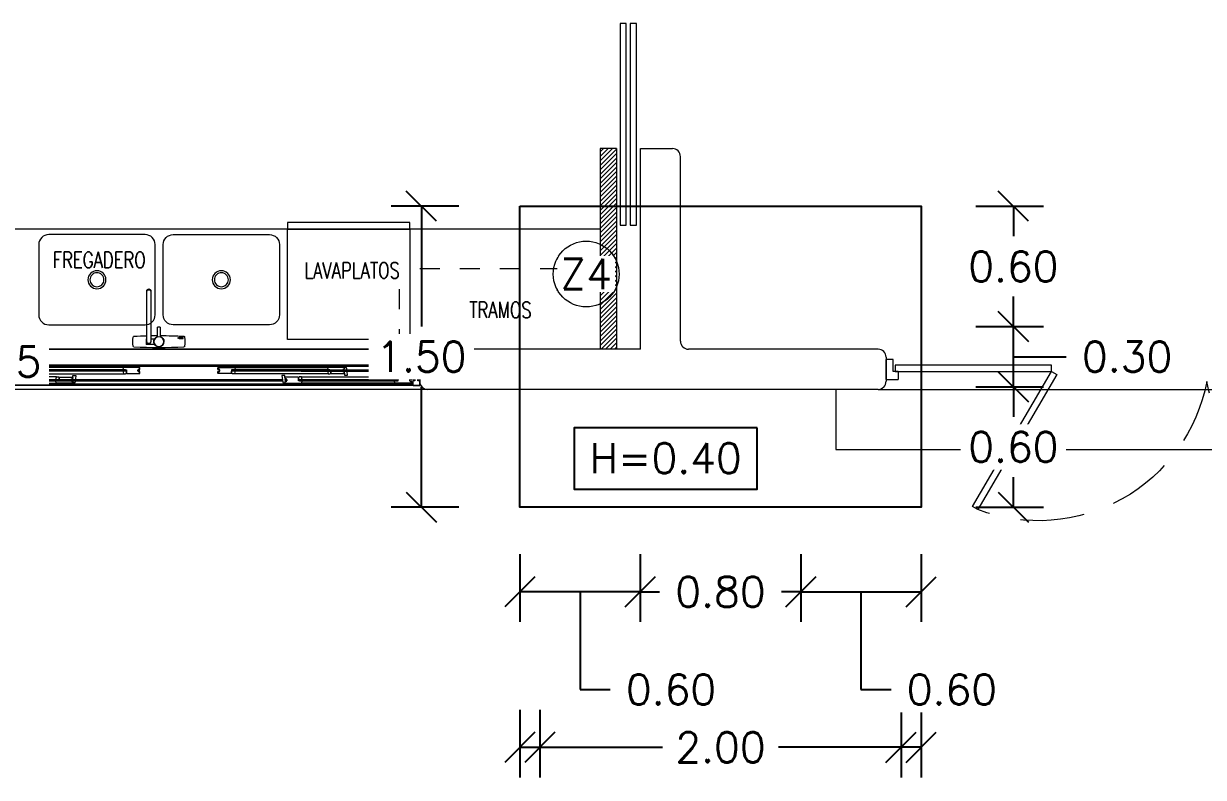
# Model space of a CAD drawing. Header units: metres. Extents: x -25 to 234, y -27 to 52.
# Drawn here: x 108.29 to 114.17, y 27.1 to 30.86 of the extents above; entities that cross this region are included whole.
import ezdxf

# ---------------------------------------------------------------- set-up
doc = ezdxf.new("R2010")
doc.units = ezdxf.units.M
doc.header["$LTSCALE"] = 0.1
doc.header["$MEASUREMENT"] = 0
doc.header["$PDMODE"] = 66
for name, pattern in [('CONTINUA', [0]), ('DASHED', [0.75, 0.5, -0.25]), ('HIDDEN2', [4.7625, 3.175, -1.5875])]:
    doc.linetypes.add(name, pattern=pattern)
for name, color, linetype, lineweight in [('0-S-GRID-IDEN', 1, 'Continuous', 9), ('01_Mobiliario', 19, 'Continuous', 0), ('A-DOOR', 251, 'Continuous', 5), ('A-WALL', 7, 'Continuous', 5), ('baños', 251, 'Continuous', 0), ('cristales', 131, 'Continuous', 0), ('MOB FIJOS', 251, 'Continuous', 0), ('MOBILIARIOS', 252, 'Continuous', 0), ('piso', 253, 'Continuous', 0), ('PLF 01', 252, 'Continuous', 9), ('PROYECCION', 9, 'DASHED', 0)]:
    doc.layers.add(name, color=color, linetype=linetype, lineweight=lineweight)
for name, color, linetype in [('001-DIMTEXTO', 4, 'Continuous'), ('DIMENSIONES', 7, 'Continuous'), ('DIMTEXTO', 4, 'Continuous'), ('TEXTOS', 4, 'Continuous'), ('ZAPATAS', 6, 'Continuous')]:
    doc.layers.add(name, color=color, linetype=linetype)
doc.styles.add('Arch-Dim', font='romans.shx', dxfattribs={"width": 0.75})
doc.styles.add('SMPLEX', font='simplex.shx')
doc.dimstyles.new('DIM-75', dxfattribs={"dimscale": 0.75, "dimtxt": 0.2, "dimasz": 0.2, "dimexe": 0.2, "dimexo": 0.2, "dimgap": 0.1, "dimtad": 0, "dimtih": 1, "dimtoh": 1, "dimzin": 0, "dimdsep": 46, "dimtxsty": 'SMPLEX', "dimblk1": 'OBLIQUE', "dimblk2": 'OBLIQUE', "dimsah": 1, "dimcen": 0.2, "dimclrd": 4, "dimclre": 4, "dimclrt": 4, "dimadec": 0, "dimazin": 0, "dimtfac": 1, "dimtmove": 1, "dimatfit": 3, "dimldrblk": 'OPEN30', "dimfxl": 0.25, "dimfxlon": 1, "dimtfill": 1, "dimtolj": 1, "dimtzin": 0, "dimarcsym": 0})

# ---------------------------------------------------------------- blocks, each defined once
blk = doc.blocks.new('_Oblique')
at = {"color": 0, "linetype": 'ByBlock', "lineweight": -2}
blk.add_line((-0.5, -0.5), (0.5, 0.5), dxfattribs=at)
blk = doc.blocks.new('*D889')
at = {"layer": 'Defpoints', "color": 0, "linetype": 'CONTINUA', "transparency": 16777216}
for p in [(110.8674, 28.1894), (112.6674, 28.1894), (112.6674, 27.2477)]:
    blk.add_point(p, dxfattribs=at)
at = {"layer": 'DIMENSIONES', "color": 4, "linetype": 'CONTINUA', "lineweight": -2, "transparency": 16777216}
for p, q in [((110.8674, 27.4352), (110.8674, 27.0977)), ((112.6674, 27.4352), (112.6674, 27.0977)), ((110.8674, 27.2477), (111.4781, 27.2477)), ((112.6674, 27.2477), (112.0567, 27.2477))]:
    blk.add_line(p, q, dxfattribs=at)
at = {"layer": 'DIMENSIONES', "color": 4, "linetype": 'CONTINUA', "lineweight": -2, "transparency": 16777216, "xscale": 0.15, "yscale": 0.15, "zscale": 0.15, "rotation": 180}
blk.add_blockref('_Oblique', (110.8674, 27.2477), dxfattribs=at)
at = {"layer": 'DIMENSIONES', "color": 4, "linetype": 'CONTINUA', "lineweight": -2, "transparency": 16777216, "xscale": 0.15, "yscale": 0.15, "zscale": 0.15}
blk.add_blockref('_Oblique', (112.6674, 27.2477), dxfattribs=at)
at = {"layer": 'DIMENSIONES', "color": 4, "linetype": 'CONTINUA', "transparency": 16777216, "insert": (111.7674, 27.2477), "char_height": 0.15, "attachment_point": 5, "style": 'SMPLEX', "bg_fill": 3, "box_fill_scale": 1.25, "bg_fill_color": 256, "bg_fill_true_color": 13158600, "bg_fill_transparency": 0}
blk.add_mtext('\\A1;1.80', dxfattribs=at)
blk = doc.blocks.new('_Open30')
at = {"layer": 'DIMTEXTO', "color": 0, "lineweight": -2}
for p, q in [((-1, 0.268), (0, 0)), ((0, 0), (-1, -0.268)), ((0, 0), (-1, 0))]:
    blk.add_line(p, q, dxfattribs=at)
blk = doc.blocks.new('Fenton Bead')
at = {"color": 7}
blk.add_lwpolyline([(2.1, 12.5, -0.341999), (0.2, 11), (0, 10.7), (0, 1), (1, 0), (18, 0), (18, 0.5), (14.7, 12.9, 0.339454), (13.2, 14), (4.1, 14, 0.341999)], format="xyb", close=True, dxfattribs=at)
blk = doc.blocks.new('A$Cd5cd191f')
at = {"layer": 'A-DOOR', "color": 7}
for p, q in [((-0.05, 0.2), (2.35, 0.2)), ((-0.05, 0.1185), (-0.0485, 0.12)), ((-0.05, 0.1145), (-0.05, 0.1185)), ((-0.0485, 0.12), (-0.0175, 0.12)), ((-0.0175, 0.12), (-0.016, 0.1185)), ((2.3175, 0.12), (-0.0175, 0.12)), ((-0.016, 0.1185), (-0.016, 0.1035)), ((2.3175, 0.12), (2.316, 0.1185)), ((2.316, 0.1185), (2.316, 0.1035)), ((2.3485, 0.12), (2.3175, 0.12)), ((2.35, 0.1185), (2.3485, 0.12)), ((2.35, 0.1085), (2.35, 0.1185)), ((-0.046, 0.1145), (-0.05, 0.1145)), ((-0.05, 0.049), (-0.05, 0.0955)), ((-0.05, 0.0955), (-0.046, 0.0955)), ((-0.046, 0.0955), (-0.046, 0.1145)), ((-0.016, 0.1035), (-0.02, 0.1035)), ((-0.02, 0.1035), (-0.02, 0.0845)), ((-0.02, 0.0845), (-0.016, 0.0845)), ((-0.016, 0.0845), (-0.016, 0.049)), ((-0.016, 0.049), (-0.016, 0.0685)), ((-0.016, 0.0685), (-0.001, 0.0685)), ((-0.0085, 0.061), (-0.01, 0.0595)), ((-0.01, 0.0595), (-0.01, 0.0537)), ((0.0565, 0.061), (-0.0085, 0.061)), ((-0.001, 0.0685), (-0.0053, 0.0353)), ((0.058, 0.0595), (0.0565, 0.061)), ((0.058, 0.042), (0.058, 0.0595)), ((0.5403, 0.062), (0.0712, 0.062)), ((0.3093, 0.0715), (0.3136, 0.1047)), ((0.3243, 0.0715), (0.3093, 0.0715)), ((0.3166, 0.1075), (0.3243, 0.1075)), ((0.3243, 0.1075), (0.3258, 0.109)), ((0.3243, 0.102), (0.3243, 0.1075)), ((0.3303, 0.102), (0.3243, 0.102)), ((0.3243, 0.097), (0.3243, 0.0993)), ((0.3243, 0.0993), (0.3303, 0.0993)), ((0.3343, 0.097), (0.3243, 0.097)), ((0.3243, 0.089), (0.3243, 0.091)), ((0.3243, 0.091), (0.3343, 0.091)), ((0.3303, 0.089), (0.3243, 0.089)), ((0.3243, 0.0805), (0.3243, 0.0863)), ((0.3243, 0.0863), (0.3303, 0.0863)), ((0.3258, 0.079), (0.3243, 0.0805)), ((0.3243, 0.0805), (0.3243, 0.0715)), ((0.3258, 0.109), (0.4065, 0.109)), ((0.3908, 0.079), (0.3258, 0.079)), ((0.3303, 0.0993), (0.3303, 0.102)), ((0.3303, 0.0863), (0.3303, 0.089)), ((0.3343, 0.091), (0.3343, 0.097)), ((0.3923, 0.0805), (0.3908, 0.079)), ((0.4098, 0.098), (0.3923, 0.098)), ((0.3923, 0.098), (0.3923, 0.0805)), ((0.3923, 0.095), (0.3973, 0.095)), ((0.3923, 0.095), (0.3973, 0.095)), ((0.3973, 0.097), (0.4033, 0.093)), ((0.3973, 0.093), (0.4033, 0.097)), ((0.4056, 0.078), (0.8746, 0.078)), ((0.4065, 0.109), (0.4083, 0.1075)), ((0.8737, 0.109), (0.4065, 0.109)), ((0.4083, 0.1075), (0.4103, 0.0995)), ((0.4103, 0.0985), (0.4098, 0.098)), ((0.4103, 0.0995), (0.4103, 0.0985)), ((0.5535, 0.0595), (0.555, 0.061)), ((0.5535, 0.042), (0.5535, 0.0595)), ((0.555, 0.061), (0.62, 0.061)), ((0.62, 0.061), (0.6215, 0.0595)), ((0.6215, 0.0595), (0.6215, 0.0685)), ((0.6215, 0.0685), (0.6365, 0.0685)), ((0.6215, 0.0595), (0.6215, 0.0537)), ((0.6365, 0.0685), (0.6322, 0.0353)), ((0.8718, 0.1075), (0.8698, 0.0995)), ((0.8698, 0.0995), (0.8698, 0.0985)), ((0.8698, 0.0985), (0.8703, 0.098)), ((0.8703, 0.098), (0.8878, 0.098)), ((0.8737, 0.109), (0.8718, 0.1075)), ((0.9543, 0.109), (0.8737, 0.109)), ((0.8828, 0.097), (0.8768, 0.093)), ((0.8828, 0.093), (0.8768, 0.097)), ((0.8878, 0.095), (0.8828, 0.095)), ((0.8878, 0.095), (0.8828, 0.095)), ((0.8878, 0.098), (0.8878, 0.0805)), ((0.8878, 0.0805), (0.8893, 0.079)), ((0.8893, 0.079), (0.9543, 0.079)), ((0.9458, 0.091), (0.9458, 0.097)), ((0.9458, 0.097), (0.9558, 0.097)), ((0.9558, 0.091), (0.9458, 0.091)), ((0.9498, 0.0993), (0.9498, 0.102)), ((0.9498, 0.102), (0.9558, 0.102)), ((0.9558, 0.0993), (0.9498, 0.0993)), ((0.9498, 0.0863), (0.9498, 0.089)), ((0.9498, 0.089), (0.9558, 0.089)), ((0.9558, 0.0863), (0.9498, 0.0863)), ((0.9558, 0.1075), (0.9543, 0.109)), ((0.9543, 0.079), (0.9558, 0.0805)), ((0.9558, 0.102), (0.9558, 0.1075)), ((0.9558, 0.097), (0.9558, 0.0993)), ((0.9558, 0.089), (0.9558, 0.091)), ((0.9558, 0.0805), (0.9558, 0.0863)), ((1.3442, 0.1075), (1.3457, 0.109)), ((1.3442, 0.102), (1.3442, 0.1075)), ((1.3502, 0.102), (1.3442, 0.102)), ((1.3442, 0.097), (1.3442, 0.0993)), ((1.3442, 0.0993), (1.3502, 0.0993)), ((1.3542, 0.097), (1.3442, 0.097)), ((1.3442, 0.089), (1.3442, 0.091)), ((1.3442, 0.091), (1.3542, 0.091)), ((1.3502, 0.089), (1.3442, 0.089)), ((1.3442, 0.0805), (1.3442, 0.0863)), ((1.3442, 0.0863), (1.3502, 0.0863)), ((1.3457, 0.079), (1.3442, 0.0805)), ((1.3457, 0.109), (1.4263, 0.109)), ((1.4107, 0.079), (1.3457, 0.079)), ((1.3502, 0.0993), (1.3502, 0.102)), ((1.3502, 0.0863), (1.3502, 0.089)), ((1.3542, 0.091), (1.3542, 0.097)), ((1.4122, 0.0805), (1.4107, 0.079)), ((1.4297, 0.098), (1.4122, 0.098)), ((1.4122, 0.098), (1.4122, 0.0805)), ((1.4122, 0.095), (1.4172, 0.095)), ((1.4122, 0.095), (1.4172, 0.095)), ((1.4172, 0.097), (1.4232, 0.093)), ((1.4172, 0.093), (1.4232, 0.097)), ((1.8944, 0.078), (1.4254, 0.078)), ((1.4263, 0.109), (1.4282, 0.1075)), ((1.4263, 0.109), (1.8935, 0.109)), ((1.4282, 0.1075), (1.4302, 0.0995)), ((1.4302, 0.0985), (1.4297, 0.098)), ((1.4302, 0.0995), (1.4302, 0.0985)), ((1.6785, 0.0685), (1.6635, 0.0685)), ((1.6635, 0.0685), (1.6678, 0.0353)), ((1.6785, 0.0595), (1.6785, 0.0685)), ((1.68, 0.061), (1.6785, 0.0595)), ((1.6785, 0.0595), (1.6785, 0.0537)), ((1.745, 0.061), (1.68, 0.061)), ((1.7465, 0.0595), (1.745, 0.061)), ((1.7465, 0.042), (1.7465, 0.0595)), ((1.7597, 0.062), (2.2288, 0.062)), ((1.8917, 0.1075), (1.8897, 0.0995)), ((1.8897, 0.0995), (1.8897, 0.0985)), ((1.8897, 0.0985), (1.8902, 0.098)), ((1.8902, 0.098), (1.9077, 0.098)), ((1.8935, 0.109), (1.8917, 0.1075)), ((1.9742, 0.109), (1.8935, 0.109)), ((1.9027, 0.097), (1.8967, 0.093)), ((1.9027, 0.093), (1.8967, 0.097)), ((1.9077, 0.095), (1.9027, 0.095)), ((1.9077, 0.095), (1.9027, 0.095)), ((1.9077, 0.098), (1.9077, 0.0805)), ((1.9077, 0.0805), (1.9092, 0.079)), ((1.9092, 0.079), (1.9742, 0.079)), ((1.9657, 0.091), (1.9657, 0.097)), ((1.9657, 0.097), (1.9757, 0.097)), ((1.9757, 0.091), (1.9657, 0.091)), ((1.9697, 0.0993), (1.9697, 0.102)), ((1.9697, 0.102), (1.9757, 0.102)), ((1.9757, 0.0993), (1.9697, 0.0993)), ((1.9697, 0.0863), (1.9697, 0.089)), ((1.9697, 0.089), (1.9757, 0.089)), ((1.9757, 0.0863), (1.9697, 0.0863)), ((1.9757, 0.1075), (1.9742, 0.109)), ((1.9742, 0.079), (1.9757, 0.0805)), ((1.9757, 0.102), (1.9757, 0.1075)), ((1.9834, 0.1075), (1.9757, 0.1075)), ((1.9757, 0.097), (1.9757, 0.0993)), ((1.9757, 0.089), (1.9757, 0.091)), ((1.9757, 0.0805), (1.9757, 0.0863)), ((1.9757, 0.0805), (1.9757, 0.0715)), ((1.9757, 0.0715), (1.9907, 0.0715)), ((1.9907, 0.0715), (1.9864, 0.1047)), ((2.242, 0.0595), (2.2435, 0.061)), ((2.242, 0.042), (2.242, 0.0595)), ((2.2435, 0.061), (2.3085, 0.061)), ((2.3085, 0.061), (2.31, 0.0595)), ((2.31, 0.0595), (2.31, 0.0537)), ((2.316, 0.1035), (2.32, 0.1035)), ((2.32, 0.0845), (2.316, 0.0845)), ((2.316, 0.0845), (2.316, 0.049)), ((2.32, 0.1035), (2.32, 0.0845)), ((2.346, 0.0895), (2.346, 0.1085)), ((2.346, 0.1085), (2.35, 0.1085)), ((2.35, 0.0895), (2.346, 0.0895)), ((2.35, 0.049), (2.35, 0.0895)), ((-0.04, 0.049), (-0.05, 0.049)), ((-0.05, 0.02), (-0.05, 0.043)), ((-0.05, 0.043), (-0.04, 0.043)), ((-0.0175, 0.02), (-0.05, 0.02)), ((2.35, 0.02), (-0.05, 0.02)), ((2.35, 0), (-0.05, 0)), ((-0.04, 0.043), (-0.04, 0.049)), ((-0.016, 0.049), (-0.026, 0.049)), ((-0.026, 0.049), (-0.026, 0.043)), ((-0.026, 0.043), (-0.016, 0.043)), ((-0.0195, 0.043), (-0.0195, 0.049)), ((-0.0195, 0.049), (-0.016, 0.049)), ((-0.016, 0.043), (-0.0195, 0.043)), ((-0.016, 0.0215), (-0.0175, 0.02)), ((-0.016, 0.043), (-0.016, 0.0215)), ((-0.016, 0.0215), (-0.016, 0.043)), ((-0.0083, 0.0325), (-0.016, 0.0325)), ((-0.01, 0.0537), (-0.004, 0.0537)), ((-0.004, 0.051), (-0.01, 0.051)), ((-0.01, 0.051), (-0.01, 0.049)), ((-0.01, 0.049), (0, 0.049)), ((0, 0.043), (-0.01, 0.043)), ((-0.01, 0.043), (-0.01, 0.0407)), ((-0.01, 0.0407), (-0.004, 0.0407)), ((-0.004, 0.038), (-0.01, 0.038)), ((-0.01, 0.038), (-0.01, 0.0325)), ((-0.01, 0.0325), (-0.0085, 0.031)), ((-0.0085, 0.031), (0.0721, 0.031)), ((-0.004, 0.0537), (-0.004, 0.051)), ((-0.004, 0.0407), (-0.004, 0.038)), ((0, 0.049), (0, 0.043)), ((0.058, 0.045), (0.063, 0.045)), ((0.058, 0.045), (0.063, 0.045)), ((0.0755, 0.042), (0.058, 0.042)), ((0.063, 0.043), (0.069, 0.047)), ((0.063, 0.047), (0.069, 0.043)), ((0.0721, 0.031), (0.074, 0.0325)), ((0.0721, 0.031), (0.5394, 0.031)), ((0.074, 0.0325), (0.076, 0.0405)), ((0.076, 0.0415), (0.0755, 0.042)), ((0.076, 0.0405), (0.076, 0.0415)), ((0.5355, 0.0415), (0.536, 0.042)), ((0.5355, 0.0405), (0.5355, 0.0415)), ((0.5375, 0.0325), (0.5355, 0.0405)), ((0.536, 0.042), (0.5535, 0.042)), ((0.5394, 0.031), (0.5375, 0.0325)), ((0.62, 0.031), (0.5394, 0.031)), ((0.5485, 0.043), (0.5425, 0.047)), ((0.5485, 0.047), (0.5425, 0.043)), ((0.5535, 0.045), (0.5485, 0.045)), ((0.5535, 0.045), (0.5485, 0.045)), ((0.6215, 0.049), (0.6115, 0.049)), ((0.6115, 0.049), (0.6115, 0.043)), ((0.6115, 0.043), (0.6215, 0.043)), ((0.6215, 0.0537), (0.6155, 0.0537)), ((0.6155, 0.0537), (0.6155, 0.051)), ((0.6155, 0.051), (0.6215, 0.051)), ((0.6215, 0.0407), (0.6155, 0.0407)), ((0.6155, 0.0407), (0.6155, 0.038)), ((0.6155, 0.038), (0.6215, 0.038)), ((0.6215, 0.0325), (0.62, 0.031)), ((0.6215, 0.051), (0.6215, 0.049)), ((0.6215, 0.043), (0.6215, 0.0407)), ((0.6215, 0.038), (0.6215, 0.0325)), ((0.6292, 0.0325), (0.6215, 0.0325)), ((1.6708, 0.0325), (1.6785, 0.0325)), ((1.6785, 0.0537), (1.6845, 0.0537)), ((1.6845, 0.051), (1.6785, 0.051)), ((1.6785, 0.051), (1.6785, 0.049)), ((1.6785, 0.049), (1.6885, 0.049)), ((1.6885, 0.043), (1.6785, 0.043)), ((1.6785, 0.043), (1.6785, 0.0407)), ((1.6785, 0.0407), (1.6845, 0.0407)), ((1.6845, 0.038), (1.6785, 0.038)), ((1.6785, 0.038), (1.6785, 0.0325)), ((1.6785, 0.0325), (1.68, 0.031)), ((1.68, 0.031), (1.7606, 0.031)), ((1.6845, 0.0537), (1.6845, 0.051)), ((1.6845, 0.0407), (1.6845, 0.038)), ((1.6885, 0.049), (1.6885, 0.043)), ((1.7465, 0.045), (1.7515, 0.045)), ((1.7465, 0.045), (1.7515, 0.045)), ((1.764, 0.042), (1.7465, 0.042)), ((1.7515, 0.043), (1.7575, 0.047)), ((1.7515, 0.047), (1.7575, 0.043)), ((1.7606, 0.031), (1.7625, 0.0325)), ((2.2279, 0.031), (1.7606, 0.031)), ((1.7625, 0.0325), (1.7645, 0.0405)), ((1.7645, 0.0415), (1.764, 0.042)), ((1.7645, 0.0405), (1.7645, 0.0415)), ((2.224, 0.0415), (2.2245, 0.042)), ((2.224, 0.0405), (2.224, 0.0415)), ((2.226, 0.0325), (2.224, 0.0405)), ((2.2245, 0.042), (2.242, 0.042)), ((2.2279, 0.031), (2.226, 0.0325)), ((2.3085, 0.031), (2.2279, 0.031)), ((2.237, 0.043), (2.231, 0.047)), ((2.237, 0.047), (2.231, 0.043)), ((2.242, 0.045), (2.237, 0.045)), ((2.242, 0.045), (2.237, 0.045)), ((2.31, 0.049), (2.3, 0.049)), ((2.3, 0.049), (2.3, 0.043)), ((2.3, 0.043), (2.31, 0.043)), ((2.31, 0.0537), (2.304, 0.0537)), ((2.304, 0.0537), (2.304, 0.051)), ((2.304, 0.051), (2.31, 0.051)), ((2.31, 0.0407), (2.304, 0.0407)), ((2.304, 0.0407), (2.304, 0.038)), ((2.304, 0.038), (2.31, 0.038)), ((2.31, 0.0325), (2.3085, 0.031)), ((2.31, 0.051), (2.31, 0.049)), ((2.31, 0.043), (2.31, 0.0407)), ((2.31, 0.038), (2.31, 0.0325)), ((2.316, 0.049), (2.326, 0.049)), ((2.326, 0.043), (2.316, 0.043)), ((2.316, 0.043), (2.316, 0.0215)), ((2.316, 0.0215), (2.3175, 0.02)), ((2.3175, 0.02), (2.35, 0.02)), ((2.326, 0.049), (2.326, 0.043)), ((2.34, 0.043), (2.34, 0.049)), ((2.34, 0.049), (2.35, 0.049)), ((2.35, 0.043), (2.34, 0.043)), ((2.35, 0.02), (2.35, 0.043))]:
    blk.add_line(p, q, dxfattribs=at)
at = {"layer": 'A-DOOR', "color": 8}
for p, q in [((2.316, 0.114), (-0.016, 0.114)), ((1.7582, 0.097), (2.32, 0.097)), ((1.759, 0.091), (2.32, 0.091)), ((2.316, 0.026), (-0.016, 0.026)), ((-0.0043, 0.043), (1.6668, 0.043)), ((-0.0035, 0.049), (1.666, 0.049))]:
    blk.add_line(p, q, dxfattribs=at)
at = {"layer": 'A-DOOR', "color": 7}
for points in [[(0.3923, 0.095), (0.3973, 0.095), (0.3973, 0.095), (0.3923, 0.095)], [(0.8828, 0.093), (0.3973, 0.093), (0.3973, 0.097), (0.8828, 0.097)], [(0.8828, 0.097), (0.3973, 0.097), (0.3973, 0.093), (0.8828, 0.093)], [(0.3973, 0.097), (0.4033, 0.097), (0.4033, 0.093), (0.3973, 0.093)], [(0.4098, 0.098), (0.3978, 0.098), (0.3978, 0.097), (0.4098, 0.097)], [(0.4098, 0.093), (0.3978, 0.093), (0.3978, 0.092), (0.4098, 0.092)], [(0.4033, 0.097), (0.4083, 0.097), (0.4083, 0.093), (0.4033, 0.093)], [(0.8703, 0.098), (0.8823, 0.098), (0.8823, 0.097), (0.8703, 0.097)], [(0.8703, 0.093), (0.8823, 0.093), (0.8823, 0.092), (0.8703, 0.092)], [(0.8768, 0.097), (0.8718, 0.097), (0.8718, 0.093), (0.8768, 0.093)], [(0.8828, 0.097), (0.8768, 0.097), (0.8768, 0.093), (0.8828, 0.093)], [(0.8878, 0.095), (0.8828, 0.095), (0.8828, 0.095), (0.8878, 0.095)], [(1.4122, 0.095), (1.4172, 0.095), (1.4172, 0.095), (1.4122, 0.095)], [(1.4172, 0.097), (1.4232, 0.097), (1.4232, 0.093), (1.4172, 0.093)], [(1.4172, 0.093), (1.9027, 0.093), (1.9027, 0.097), (1.4172, 0.097)], [(1.4172, 0.097), (1.9027, 0.097), (1.9027, 0.093), (1.4172, 0.093)], [(1.4297, 0.098), (1.4177, 0.098), (1.4177, 0.097), (1.4297, 0.097)], [(1.4297, 0.093), (1.4177, 0.093), (1.4177, 0.092), (1.4297, 0.092)], [(1.4232, 0.097), (1.4282, 0.097), (1.4282, 0.093), (1.4232, 0.093)], [(1.8902, 0.098), (1.9022, 0.098), (1.9022, 0.097), (1.8902, 0.097)], [(1.8902, 0.093), (1.9022, 0.093), (1.9022, 0.092), (1.8902, 0.092)], [(1.8967, 0.097), (1.8917, 0.097), (1.8917, 0.093), (1.8967, 0.093)], [(1.9027, 0.097), (1.8967, 0.097), (1.8967, 0.093), (1.9027, 0.093)], [(1.9077, 0.095), (1.9027, 0.095), (1.9027, 0.095), (1.9077, 0.095)], [(0.058, 0.045), (0.063, 0.045), (0.063, 0.045), (0.058, 0.045)], [(0.063, 0.043), (0.069, 0.043), (0.069, 0.047), (0.063, 0.047)], [(0.063, 0.047), (0.5485, 0.047), (0.5485, 0.043), (0.063, 0.043)], [(0.063, 0.043), (0.5485, 0.043), (0.5485, 0.047), (0.063, 0.047)], [(0.0755, 0.047), (0.0635, 0.047), (0.0635, 0.048), (0.0755, 0.048)], [(0.0755, 0.042), (0.0635, 0.042), (0.0635, 0.043), (0.0755, 0.043)], [(0.069, 0.043), (0.074, 0.043), (0.074, 0.047), (0.069, 0.047)], [(0.536, 0.047), (0.548, 0.047), (0.548, 0.048), (0.536, 0.048)], [(0.536, 0.042), (0.548, 0.042), (0.548, 0.043), (0.536, 0.043)], [(0.5425, 0.043), (0.5375, 0.043), (0.5375, 0.047), (0.5425, 0.047)], [(0.5485, 0.043), (0.5425, 0.043), (0.5425, 0.047), (0.5485, 0.047)], [(0.5535, 0.045), (0.5485, 0.045), (0.5485, 0.045), (0.5535, 0.045)], [(1.7465, 0.045), (1.7515, 0.045), (1.7515, 0.045), (1.7465, 0.045)], [(2.237, 0.047), (1.7515, 0.047), (1.7515, 0.043), (2.237, 0.043)], [(2.237, 0.043), (1.7515, 0.043), (1.7515, 0.047), (2.237, 0.047)], [(1.7515, 0.043), (1.7575, 0.043), (1.7575, 0.047), (1.7515, 0.047)], [(1.764, 0.047), (1.752, 0.047), (1.752, 0.048), (1.764, 0.048)], [(1.764, 0.042), (1.752, 0.042), (1.752, 0.043), (1.764, 0.043)], [(1.7575, 0.043), (1.7625, 0.043), (1.7625, 0.047), (1.7575, 0.047)], [(2.2245, 0.047), (2.2365, 0.047), (2.2365, 0.048), (2.2245, 0.048)], [(2.2245, 0.042), (2.2365, 0.042), (2.2365, 0.043), (2.2245, 0.043)], [(2.231, 0.043), (2.226, 0.043), (2.226, 0.047), (2.231, 0.047)], [(2.237, 0.043), (2.231, 0.043), (2.231, 0.047), (2.237, 0.047)], [(2.242, 0.045), (2.237, 0.045), (2.237, 0.045), (2.242, 0.045)]]:
    blk.add_lwpolyline(points, close=True, dxfattribs=at)
for centre, start, end in [((0.3166, 0.1045), 89.99852, 175.71088), ((1.9834, 0.1045), 4.28912, 90.00148), ((-0.0083, 0.0355), 269.99852, 355.71088), ((0.6292, 0.0355), 269.99852, 355.71088), ((1.6708, 0.0355), 184.28912, 270.00148)]:
    blk.add_arc(centre, 0.003, start, end, dxfattribs=at)
at = {"layer": 'cristales', "const_width": 0.004}
for points in [[(0.8718, 0.095), (0.4083, 0.095)], [(1.4282, 0.095), (1.8917, 0.095)], [(0.074, 0.045), (0.5375, 0.045)], [(2.226, 0.045), (1.7625, 0.045)]]:
    blk.add_lwpolyline(points, dxfattribs=at)
at = {"layer": 'A-DOOR', "color": 7, "yscale": 0.001000000023175567, "zscale": 0.001000000023175567}
for p, xscale in [((0.058, 0.048), 0.001000000023175567), ((0.5535, 0.048), -0.001000000023175567), ((1.7465, 0.048), 0.001000000023175567), ((2.242, 0.048), -0.001000000023175567)]:
    blk.add_blockref('Fenton Bead', p, dxfattribs=dict(at, xscale=xscale))
at = {"layer": 'A-DOOR', "color": 7, "yscale": 0.001000000023175567, "zscale": 0.001000000023175567, "rotation": 180}
for p, xscale in [((0.3923, 0.092), -0.001000000023175567), ((0.8878, 0.092), 0.001000000023175567), ((1.4122, 0.092), -0.001000000023175567), ((1.9077, 0.092), 0.001000000023175567)]:
    blk.add_blockref('Fenton Bead', p, dxfattribs=dict(at, xscale=xscale))
blk = doc.blocks.new('SE3')
at = {"layer": 'MOB FIJOS'}
for p, q in [((115.4, 359.7), (115.4, 371.2)), ((132.6, 371.2), (115.4, 371.2)), ((115.4, 359.7), (116.8, 359.7)), ((116.8, 365.4), (116.8, 264.8)), ((124.5, 264.8), (124.5, 365.4)), ((124.5, 359.7), (132.6, 359.7)), ((138.5, 355.7), (138.5, 336.6)), ((143.5, 336.6), (143.5, 355.7)), ((180, 358.9), (179.6, 358.9)), ((179.6, 358.9), (179.6, 357)), ((179.6, 357), (180, 357)), ((180, 358.1), (180, 358.9)), ((180.7, 358.1), (180, 358.1)), ((180, 357), (180, 357.8)), ((180, 357.8), (180.7, 357.8)), ((181.1, 358.9), (180.7, 358.9)), ((180.7, 358.9), (180.7, 358.1)), ((180.7, 357.8), (180.7, 357)), ((180.7, 357), (181.1, 357)), ((181.1, 357), (181.1, 358.9)), ((181.5, 358.9), (182.8, 358.9)), ((181.5, 357), (181.5, 358.9)), ((182.9, 357), (181.5, 357)), ((181.8, 358.6), (181.8, 358.2)), ((182.8, 358.6), (181.8, 358.6)), ((181.8, 358.2), (182.8, 358.2)), ((181.8, 357.8), (181.8, 357.3)), ((182.8, 357.8), (181.8, 357.8)), ((181.8, 357.3), (182.9, 357.3)), ((182.8, 358.9), (182.8, 358.6)), ((182.8, 358.2), (182.8, 357.8)), ((182.9, 357.3), (182.9, 357)), ((183.2, 358.9), (183.6, 358.9)), ((183.2, 357), (183.2, 358.9)), ((184.5, 357), (183.2, 357)), ((183.6, 358.9), (183.6, 357.3)), ((183.6, 357.3), (184.5, 357.3)), ((184.5, 357.3), (184.5, 357)), ((184.6, 358.9), (185, 358.9)), ((185.2, 357), (184.6, 358.9)), ((185, 358.9), (185.4, 357.5)), ((185.6, 357), (185.2, 357)), ((185.4, 357.5), (185.9, 358.9)), ((186.3, 358.9), (185.6, 357)), ((185.9, 358.9), (186.3, 358.9)), ((186.5, 358.9), (187.8, 358.9)), ((186.5, 357), (186.5, 358.9)), ((187.8, 357), (186.5, 357)), ((186.8, 358.6), (186.8, 358.2)), ((187.8, 358.6), (186.8, 358.6)), ((186.8, 358.2), (187.7, 358.2)), ((186.8, 357.8), (186.8, 357.3)), ((187.7, 357.8), (186.8, 357.8)), ((186.8, 357.3), (187.8, 357.3)), ((187.7, 358.2), (187.7, 357.8)), ((187.8, 358.9), (187.8, 358.6)), ((187.8, 357.3), (187.8, 357)), ((188, 358.9), (188.5, 358.9)), ((188.6, 358), (188, 358.9)), ((188, 357), (188.6, 358)), ((188.4, 357), (188, 357)), ((188.8, 357.7), (188.4, 357)), ((188.5, 358.9), (188.8, 358.3)), ((188.8, 358.3), (189.2, 358.9)), ((189.2, 357), (188.8, 357.7)), ((189.6, 358.9), (189, 358)), ((189, 358), (189.7, 357)), ((189.2, 358.9), (189.6, 358.9)), ((189.7, 357), (189.2, 357)), ((143.5, 336.6), (138.5, 336.6)), ((116.5, 264.1), (116.5, 263.5)), ((116.8, 264.8), (116.8, 264.1)), ((124.5, 264.1), (124.5, 264.8)), ((124.8, 263.5), (124.8, 264.1))]:
    blk.add_line(p, q, dxfattribs=at)
blk.add_circle((141, 365.4), 10, dxfattribs=at)
for centre, radius, start, end in [((200.7, 365.4), 111.9, 175.2133, 184.7867), ((90.8, 374.6), 1.52, 93.4481, 175.2133), ((90.8, 356.2), 1.52, 184.7867, 266.5519), ((141, -458.7), 836.4, 86.5519, 93.4481), ((120.7, 365.4), 3.91, 0, 192.0524), ((120.7, 365.4), 3.81, 0, 180), ((120.7, 365.4), 3.91, 347.9113, 0), ((141, 365.4), 10.2, 0, 255.8182), ((141, 365.4), 10.2, 284.1818, 0), ((191.2, 374.6), 1.52, 4.7867, 86.5519), ((191.2, 356.2), 1.52, 273.4481, 355.2133), ((81.2, 365.4), 111.9, 355.2133, 4.7867), ((141, 1189.5), 836.4, 266.5519, 268.3467), ((141, 1189.5), 836.4, 268.8689, 269.8295), ((141, 1189.5), 836.4, 270.1705, 273.4481)]:
    blk.add_arc(centre, radius, start, end, dxfattribs=at)
for centre, major_axis, start_param, end_param in [((120.7, 264.1), (4.12, 0), 2.748282, 6.283185), ((120.7, 263.5), (4.12, 0), 3.141593, 6.283185), ((120.7, 264.8), (-3.81, 0), 0, 3.141593), ((120.7, 264.1), (3.81, 0), 3.141593, 6.283185), ((120.7, 264.1), (4.12, 0), 0, 0.393311)]:
    blk.add_ellipse(centre, major_axis=major_axis, ratio=0.996195, start_param=start_param, end_param=end_param, dxfattribs=at)
blk = doc.blocks.new('A$C42cea3f9')
at = {"layer": 'MOB FIJOS'}
for points in [[(0.53, 0.5642), (0.05, 0.5642, 0.414214), (0, 0.5142), (0, 0.1642, 0.414214), (0.05, 0.1142), (0.53, 0.1142, 0.414214), (0.58, 0.1642), (0.58, 0.5142, 0.414214)], [(0.67, 0.5642), (1.15, 0.5642, -0.414214), (1.2, 0.5142), (1.2, 0.1642, -0.414214), (1.15, 0.1142), (0.67, 0.1142, -0.414214), (0.62, 0.1642), (0.62, 0.5142, -0.414214)]]:
    blk.add_lwpolyline(points, format="xyb", close=True, dxfattribs=at)
at = {"layer": 'MOB FIJOS', "ltscale": 0.01}
for centre, major_axis in [((0.29, 0.3392), (-0.0318, 0.0318)), ((0.29, 0.3392), (-0.0247, 0.0247)), ((0.91, 0.3392), (-0.0318, 0.0318)), ((0.91, 0.3392), (-0.0247, 0.0247))]:
    blk.add_ellipse(centre, major_axis=major_axis, ratio=1, start_param=2.356194489560823, end_param=8.639379796740409, dxfattribs=at)
at = {"layer": 'MOB FIJOS', "xscale": 0.002480511886764446, "yscale": 0.002480511886764446, "zscale": 0.002480511886764446, "rotation": 180}
blk.add_blockref('SE3', (0.951, 0.9368), dxfattribs=at)
blk = doc.blocks.new('A$C9daa110d')
at = {"layer": 'A-DOOR'}
for p, q in [((0, 0.1005), (0.06, 0.1005)), ((0, 0.1005), (0, 0.0005)), ((0.035, 0.0605), (0.035, 0.0005)), ((0.06, 0.0605), (0.035, 0.0605)), ((0.06, 0.0605), (0.06, 0.1005)), ((3.2, 0.1), (3.14, 0.1)), ((3.14, 0.06), (3.14, 0.1)), ((3.14, 0.06), (3.165, 0.06)), ((3.165, 0.06), (3.165, 0)), ((3.2, 0.1), (3.2, 0)), ((0.035, 0.0005), (0, 0.0005)), ((3.165, 0), (3.2, 0))]:
    blk.add_line(p, q, dxfattribs=at)
for points in [[(0.4314, 0.7341), (0.8247, 0.0604), (0.8509, 0.0757), (0.4576, 0.7494)], [(2.7658, 0.7337), (2.3723, 0.0601), (2.3462, 0.0754), (2.7397, 0.749)], [(0.0446, 0.0605), (0.8247, 0.0604), (0.8247, 0.0301), (0.0446, 0.0302)], [(3.1524, 0.06), (2.3723, 0.0601), (2.3723, 0.0298), (3.1524, 0.0297)]]:
    blk.add_lwpolyline(points, close=True, dxfattribs=at)
at = {"layer": 'A-DOOR', "linetype": 'HIDDEN2'}
for centre, start, end in [((0.76, -0.0488), 10.76134, 110.74881), ((2.437, -0.0491), 69.23247, 169.21994)]:
    blk.add_arc(centre, 0.8536, start, end, dxfattribs=at)
blk = doc.blocks.new('PL BASE 1N NASAS 09')
at = {"layer": 'PLF 01'}
h = blk.add_hatch(dxfattribs=at)
h.set_pattern_fill('LINE', color=256, scale=0.005, angle=45)
h.set_pattern_definition([(45, (-101.589091, -54.774719), (-0.01122532, 0.01122532), [])])
h.paths.add_polyline_path([(-99.1496, -54.0497), (-99.1496, -55.0497), (-99.231, -55.0497), (-99.231, -54.0497)])
at = {"layer": '01_Mobiliario', "ltscale": 0.005, "transparency": 33554684}
blk.add_line((-103.0311, -54.4497), (-99.231, -54.4497), dxfattribs=at)
at = {"layer": 'A-DOOR'}
for points in [[(-99.1019, -54.4319), (-99.1019, -53.4264), (-99.1321, -53.4264), (-99.1321, -54.4319)], [(-99.051, -54.4319), (-99.051, -53.4264), (-99.0813, -53.4264), (-99.0813, -54.4319)]]:
    blk.add_lwpolyline(points, close=True, dxfattribs=at)
at = {"layer": 'A-WALL'}
for p, q in [((-99.0311, -55.0497), (-99.0311, -54.0497)), ((-99.0311, -54.0497), (-98.8711, -54.0497)), ((-98.8311, -55.0097), (-98.8311, -54.0897)), ((-100.1311, -55.0497), (-102.5711, -55.0497)), ((-99.0311, -55.0497), (-100.1311, -55.0497)), ((-97.8461, -55.0497), (-98.7911, -55.0497)), ((-97.8061, -55.0897), (-97.8061, -55.2097)), ((-97.8461, -55.2497), (-102.5711, -55.2497))]:
    blk.add_line(p, q, dxfattribs=at)
at = {"layer": 'A-WALL', "transparency": 33554684}
blk.add_line((-100.1311, -55.0897), (-100.1311, -55.2097), dxfattribs=at)
at = {"layer": 'A-WALL'}
for centre, start, end in [((-98.8711, -54.0897), 0, 90), ((-98.7911, -55.0097), 180, 270), ((-100.0911, -55.0897), 90, 180), ((-97.8461, -55.0897), 360, 90), ((-97.8461, -55.2097), 270, 360)]:
    blk.add_arc(centre, 0.04, start, end, dxfattribs=at)
at = {"layer": 'A-WALL', "transparency": 33554684}
blk.add_arc((-100.0911, -55.2097), 0.04, 180, 270, dxfattribs=at)
at = {"layer": 'MOBILIARIOS', "linetype": 'Continuous'}
for points in [[(-100.1798, -54.4506), (-100.1798, -54.4186), (-100.7898, -54.4186), (-100.7898, -54.4506)], [(-100.1798, -54.4506), (-100.1798, -55.0006), (-100.7898, -55.0006), (-100.7898, -54.4506)]]:
    blk.add_lwpolyline(points, close=True, dxfattribs=at)
at = {"layer": 'piso'}
for p, q in [((-98.056, -55.2497), (-98.056, -55.5497)), ((-97.8461, -55.2497), (-94.5661, -55.2497)), ((-98.056, -55.5497), (-88.1811, -55.5497))]:
    blk.add_line(p, q, dxfattribs=at)
at = {"layer": 'PLF 01'}
for points in [[(-99.1496, -54.0497), (-99.231, -54.0497)], [(-99.231, -54.0497), (-99.231, -55.0497)], [(-99.1496, -54.0497), (-99.1496, -55.0497)]]:
    blk.add_lwpolyline(points, dxfattribs=at)
at = {"layer": 'PROYECCION', "color": 252, "linetype": 'DASHED', "ltscale": 0.1}
for p in [(-99.231, -54.6497), (-100.2311, -55.0497)]:
    blk.add_line(p, (-100.2311, -54.6497), dxfattribs=at)
blk.add_blockref('A$Cd5cd191f', (-102.4811, -55.2497))
at = {"color": 1, "xscale": -1, "rotation": 180}
blk.add_blockref('A$C9daa110d', (-97.8061, -55.0997), dxfattribs=at)
at = {"layer": 'MOB FIJOS', "xscale": -1}
blk.add_blockref('A$C42cea3f9', (-100.8298, -55.0424), dxfattribs=at)
at = {"layer": 'TEXTOS', "char_height": 0.08, "width": 26.65337, "style": 'Arch-Dim'}
for s, insert, attachment_point in [('\\pt0.47299,2.32;FREGADERO', (-101.9599, -54.6447), 7), ('\\pt0.47299,2.32;LAVAPLATOS', (-100.23, -54.6167), 3), ('\\pt0.47299,2.32;TRAMOS', (-99.884, -54.8938), 7)]:
    blk.add_mtext(s, dxfattribs=dict(at, insert=insert, attachment_point=attachment_point))
blk = doc.blocks.new('*D1009')
at = {"layer": 'Defpoints', "color": 0, "linetype": 'CONTINUA', "transparency": 16777216}
for p in [(116.3491, -21.995), (117.1491, -21.995), (117.1491, -23.0171)]:
    blk.add_point(p, dxfattribs=at)
at = {"layer": 'DIMENSIONES', "color": 4, "linetype": 'CONTINUA', "lineweight": -2, "transparency": 16777216}
for p, q in [((116.3491, -22.8296), (116.3491, -23.1671)), ((117.1491, -22.8296), (117.1491, -23.1671)), ((116.3491, -23.0171), (116.4455, -23.0171)), ((117.1491, -23.0171), (117.0527, -23.0171))]:
    blk.add_line(p, q, dxfattribs=at)
at = {"layer": 'DIMENSIONES', "color": 4, "linetype": 'CONTINUA', "lineweight": -2, "transparency": 16777216, "xscale": 0.15, "yscale": 0.15, "zscale": 0.15, "rotation": 180}
blk.add_blockref('_Oblique', (116.3491, -23.0171), dxfattribs=at)
at = {"layer": 'DIMENSIONES', "color": 4, "linetype": 'CONTINUA', "lineweight": -2, "transparency": 16777216, "xscale": 0.15, "yscale": 0.15, "zscale": 0.15}
blk.add_blockref('_Oblique', (117.1491, -23.0171), dxfattribs=at)
at = {"layer": 'DIMENSIONES', "color": 4, "linetype": 'CONTINUA', "transparency": 16777216, "insert": (116.7491, -23.0171), "char_height": 0.15, "attachment_point": 5, "style": 'SMPLEX', "bg_fill": 3, "box_fill_scale": 1.25, "bg_fill_color": 256, "bg_fill_true_color": 13158600, "bg_fill_transparency": 0}
blk.add_mtext('\\A1;0.80', dxfattribs=at)
blk = doc.blocks.new('*D1016')
at = {"layer": 'Defpoints', "color": 0, "linetype": 'CONTINUA', "transparency": 16777216}
for p in [(111.8468, -21.745), (112.1979, -21.745), (111.2468, -21.995)]:
    blk.add_point(p, dxfattribs=at)
at = {"layer": 'DIMENSIONES', "color": 4, "linetype": 'CONTINUA', "lineweight": -2, "transparency": 16777216}
for p, q in [((112.0104, -21.745), (112.3479, -21.745)), ((112.1979, -21.995), (112.1979, -21.745)), ((112.1979, -21.87), (112.6854, -21.87)), ((112.6854, -21.87), (112.8354, -21.87)), ((112.0104, -21.995), (112.3479, -21.995))]:
    blk.add_line(p, q, dxfattribs=at)
at = {"layer": 'DIMENSIONES', "color": 4, "linetype": 'CONTINUA', "lineweight": -2, "transparency": 16777216, "xscale": 0.15, "yscale": 0.15, "zscale": 0.15}
for p, rotation in [((112.1979, -21.745), 90), ((112.1979, -21.995), 270)]:
    blk.add_blockref('_Oblique', p, dxfattribs=dict(at, rotation=rotation))
at = {"layer": 'DIMENSIONES', "color": 4, "linetype": 'CONTINUA', "transparency": 16777216, "insert": (113.139, -21.87), "char_height": 0.15, "attachment_point": 5, "style": 'SMPLEX', "bg_fill": 3, "box_fill_scale": 1.25, "bg_fill_color": 256, "bg_fill_true_color": 13158600, "bg_fill_transparency": 0}
blk.add_mtext('\\A1;0.25', dxfattribs=at)
blk = doc.blocks.new('*D1017')
at = {"layer": 'Defpoints', "color": 0, "linetype": 'CONTINUA', "transparency": 16777216}
for p in [(117.1491, -21.695), (118.209, -21.695), (117.7505, -21.995)]:
    blk.add_point(p, dxfattribs=at)
at = {"layer": 'DIMENSIONES', "color": 4, "linetype": 'CONTINUA', "lineweight": -2, "transparency": 16777216}
for p, q in [((118.0215, -21.695), (118.359, -21.695)), ((118.209, -21.995), (118.209, -21.695)), ((118.209, -21.845), (118.3226, -21.845)), ((118.3226, -21.845), (118.4726, -21.845)), ((118.0215, -21.995), (118.359, -21.995))]:
    blk.add_line(p, q, dxfattribs=at)
at = {"layer": 'DIMENSIONES', "color": 4, "linetype": 'CONTINUA', "lineweight": -2, "transparency": 16777216, "xscale": 0.15, "yscale": 0.15, "zscale": 0.15}
for p, rotation in [((118.209, -21.695), 90), ((118.209, -21.995), 270)]:
    blk.add_blockref('_Oblique', p, dxfattribs=dict(at, rotation=rotation))
at = {"layer": 'DIMENSIONES', "color": 4, "linetype": 'CONTINUA', "transparency": 16777216, "insert": (118.7762, -21.845), "char_height": 0.15, "attachment_point": 5, "style": 'SMPLEX', "bg_fill": 3, "box_fill_scale": 1.25, "bg_fill_color": 256, "bg_fill_true_color": 13158600, "bg_fill_transparency": 0}
blk.add_mtext('\\A1;0.30', dxfattribs=at)
blk = doc.blocks.new('*D1021')
at = {"layer": 'Defpoints', "color": 0, "linetype": 'CONTINUA', "transparency": 16777216}
for p in [(115.7491, -22.9507), (117.7491, -22.9507), (117.7491, -23.7923)]:
    blk.add_point(p, dxfattribs=at)
at = {"layer": 'DIMENSIONES', "color": 4, "linetype": 'CONTINUA', "lineweight": -2, "transparency": 16777216}
for p, q in [((115.7491, -23.6048), (115.7491, -23.9423)), ((117.7491, -23.6048), (117.7491, -23.9423)), ((115.7491, -23.7923), (116.4455, -23.7923)), ((117.7491, -23.7923), (117.0527, -23.7923))]:
    blk.add_line(p, q, dxfattribs=at)
at = {"layer": 'DIMENSIONES', "color": 4, "linetype": 'CONTINUA', "lineweight": -2, "transparency": 16777216, "xscale": 0.15, "yscale": 0.15, "zscale": 0.15, "rotation": 180}
blk.add_blockref('_Oblique', (115.7491, -23.7923), dxfattribs=at)
at = {"layer": 'DIMENSIONES', "color": 4, "linetype": 'CONTINUA', "lineweight": -2, "transparency": 16777216, "xscale": 0.15, "yscale": 0.15, "zscale": 0.15}
blk.add_blockref('_Oblique', (117.7491, -23.7923), dxfattribs=at)
at = {"layer": 'DIMENSIONES', "color": 4, "linetype": 'CONTINUA', "transparency": 16777216, "insert": (116.7491, -23.7923), "char_height": 0.15, "attachment_point": 5, "style": 'SMPLEX', "bg_fill": 3, "box_fill_scale": 1.25, "bg_fill_color": 256, "bg_fill_true_color": 13158600, "bg_fill_transparency": 0}
blk.add_mtext('\\A1;2.00', dxfattribs=at)
blk = doc.blocks.new('*D1022')
at = {"layer": 'Defpoints', "color": 0, "linetype": 'CONTINUA', "transparency": 16777216}
for p in [(115.2581, -21.095), (115.7491, -21.095), (115.7491, -22.595)]:
    blk.add_point(p, dxfattribs=at)
at = {"layer": 'DIMENSIONES', "color": 4, "linetype": 'CONTINUA', "lineweight": -2, "transparency": 16777216}
for p, q in [((115.4456, -21.095), (115.1081, -21.095)), ((115.2581, -21.095), (115.2581, -21.695)), ((115.2581, -22.595), (115.2581, -21.995)), ((115.4456, -22.595), (115.1081, -22.595))]:
    blk.add_line(p, q, dxfattribs=at)
at = {"layer": 'DIMENSIONES', "color": 4, "linetype": 'CONTINUA', "lineweight": -2, "transparency": 16777216, "xscale": 0.15, "yscale": 0.15, "zscale": 0.15}
for p, rotation in [((115.2581, -21.095), 90), ((115.2581, -22.595), 270)]:
    blk.add_blockref('_Oblique', p, dxfattribs=dict(at, rotation=rotation))
at = {"layer": 'DIMENSIONES', "color": 4, "linetype": 'CONTINUA', "transparency": 16777216, "insert": (115.2581, -21.845), "char_height": 0.15, "attachment_point": 5, "style": 'SMPLEX', "bg_fill": 3, "box_fill_scale": 1.25, "bg_fill_color": 256, "bg_fill_true_color": 13158600, "bg_fill_transparency": 0}
blk.add_mtext('\\A1;1.50', dxfattribs=at)
blk = doc.blocks.new('*D1055')
at = {"layer": 'Defpoints', "color": 0, "linetype": 'CONTINUA', "transparency": 16777216}
for p in [(117.7505, -21.995), (117.7505, -22.595), (118.209, -22.595)]:
    blk.add_point(p, dxfattribs=at)
at = {"layer": 'DIMENSIONES', "color": 4, "linetype": 'CONTINUA', "lineweight": -2, "transparency": 16777216}
for p, q in [((118.0215, -21.995), (118.359, -21.995)), ((118.209, -21.995), (118.209, -22.145)), ((118.209, -22.595), (118.209, -22.445)), ((118.0215, -22.595), (118.359, -22.595))]:
    blk.add_line(p, q, dxfattribs=at)
at = {"layer": 'DIMENSIONES', "color": 4, "linetype": 'CONTINUA', "lineweight": -2, "transparency": 16777216, "xscale": 0.15, "yscale": 0.15, "zscale": 0.15}
for p, rotation in [((118.209, -21.995), 90), ((118.209, -22.595), 270)]:
    blk.add_blockref('_Oblique', p, dxfattribs=dict(at, rotation=rotation))
at = {"layer": 'DIMENSIONES', "color": 4, "linetype": 'CONTINUA', "transparency": 16777216, "insert": (118.209, -22.295), "char_height": 0.15, "attachment_point": 5, "style": 'SMPLEX', "bg_fill": 3, "box_fill_scale": 1.25, "bg_fill_color": 256, "bg_fill_true_color": 13158600, "bg_fill_transparency": 0}
blk.add_mtext('\\A1;0.60', dxfattribs=at)
blk = doc.blocks.new('*D1085')
at = {"layer": 'Defpoints', "color": 0, "linetype": 'CONTINUA', "transparency": 16777216}
for p in [(117.1491, -21.095), (118.209, -21.095), (117.1491, -21.695)]:
    blk.add_point(p, dxfattribs=at)
at = {"layer": 'DIMENSIONES', "color": 4, "linetype": 'CONTINUA', "lineweight": -2, "transparency": 16777216}
for p, q in [((118.0215, -21.095), (118.359, -21.095)), ((118.209, -21.095), (118.209, -21.245)), ((118.209, -21.695), (118.209, -21.545)), ((118.0215, -21.695), (118.359, -21.695))]:
    blk.add_line(p, q, dxfattribs=at)
at = {"layer": 'DIMENSIONES', "color": 4, "linetype": 'CONTINUA', "lineweight": -2, "transparency": 16777216, "xscale": 0.15, "yscale": 0.15, "zscale": 0.15}
for p, rotation in [((118.209, -21.095), 90), ((118.209, -21.695), 270)]:
    blk.add_blockref('_Oblique', p, dxfattribs=dict(at, rotation=rotation))
at = {"layer": 'DIMENSIONES', "color": 4, "linetype": 'CONTINUA', "transparency": 16777216, "insert": (118.209, -21.395), "char_height": 0.15, "attachment_point": 5, "style": 'SMPLEX', "bg_fill": 3, "box_fill_scale": 1.25, "bg_fill_color": 256, "bg_fill_true_color": 13158600, "bg_fill_transparency": 0}
blk.add_mtext('\\A1;0.60', dxfattribs=at)
blk = doc.blocks.new('*D1086')
at = {"layer": 'Defpoints', "color": 0, "linetype": 'CONTINUA', "transparency": 16777216}
for p in [(117.1491, -21.995), (117.7491, -21.995), (117.7491, -23.0171)]:
    blk.add_point(p, dxfattribs=at)
at = {"layer": 'DIMENSIONES', "color": 4, "linetype": 'CONTINUA', "lineweight": -2, "transparency": 16777216}
for p, q in [((117.1491, -22.8296), (117.1491, -23.1671)), ((117.7491, -22.8296), (117.7491, -23.1671)), ((117.1491, -23.0171), (117.7491, -23.0171)), ((117.4491, -23.0171), (117.4491, -23.5046)), ((117.4491, -23.5046), (117.5991, -23.5046))]:
    blk.add_line(p, q, dxfattribs=at)
at = {"layer": 'DIMENSIONES', "color": 4, "linetype": 'CONTINUA', "lineweight": -2, "transparency": 16777216, "xscale": 0.15, "yscale": 0.15, "zscale": 0.15, "rotation": 180}
blk.add_blockref('_Oblique', (117.1491, -23.0171), dxfattribs=at)
at = {"layer": 'DIMENSIONES', "color": 4, "linetype": 'CONTINUA', "lineweight": -2, "transparency": 16777216, "xscale": 0.15, "yscale": 0.15, "zscale": 0.15}
blk.add_blockref('_Oblique', (117.7491, -23.0171), dxfattribs=at)
at = {"layer": 'DIMENSIONES', "color": 4, "linetype": 'CONTINUA', "transparency": 16777216, "insert": (117.9027, -23.5046), "char_height": 0.15, "attachment_point": 5, "style": 'SMPLEX', "bg_fill": 3, "box_fill_scale": 1.25, "bg_fill_color": 256, "bg_fill_true_color": 13158600, "bg_fill_transparency": 0}
blk.add_mtext('\\A1;0.60', dxfattribs=at)
blk = doc.blocks.new('*D1087')
at = {"layer": 'Defpoints', "color": 0, "linetype": 'CONTINUA', "transparency": 16777216}
for p in [(115.7491, -21.995), (116.3491, -21.995), (115.7491, -23.0171)]:
    blk.add_point(p, dxfattribs=at)
at = {"layer": 'DIMENSIONES', "color": 4, "linetype": 'CONTINUA', "lineweight": -2, "transparency": 16777216}
for p, q in [((115.7491, -22.8296), (115.7491, -23.1671)), ((116.3491, -22.8296), (116.3491, -23.1671)), ((116.3491, -23.0171), (115.7491, -23.0171)), ((116.0491, -23.0171), (116.0491, -23.5046)), ((116.0491, -23.5046), (116.1991, -23.5046))]:
    blk.add_line(p, q, dxfattribs=at)
at = {"layer": 'DIMENSIONES', "color": 4, "linetype": 'CONTINUA', "lineweight": -2, "transparency": 16777216, "xscale": 0.15, "yscale": 0.15, "zscale": 0.15, "rotation": 180}
blk.add_blockref('_Oblique', (115.7491, -23.0171), dxfattribs=at)
at = {"layer": 'DIMENSIONES', "color": 4, "linetype": 'CONTINUA', "lineweight": -2, "transparency": 16777216, "xscale": 0.15, "yscale": 0.15, "zscale": 0.15}
blk.add_blockref('_Oblique', (116.3491, -23.0171), dxfattribs=at)
at = {"layer": 'DIMENSIONES', "color": 4, "linetype": 'CONTINUA', "transparency": 16777216, "insert": (116.5027, -23.5046), "char_height": 0.15, "attachment_point": 5, "style": 'SMPLEX', "bg_fill": 3, "box_fill_scale": 1.25, "bg_fill_color": 256, "bg_fill_true_color": 13158600, "bg_fill_transparency": 0}
blk.add_mtext('\\A1;0.60', dxfattribs=at)
blk = doc.blocks.new('A$Cac76d8b6')
at = {"layer": 'DIMENSIONES', "linetype": 'CONTINUA'}
dim = blk.add_linear_dim(base=(22.7328, 5.1931), p1=(21.7818, 4.9431), p2=(22.3818, 5.1931), angle=90, dimstyle='DIM-75', dxfattribs=at)
dim.commit()
dim.dimension.update_dxf_attribs({"geometry": '*D1016', "text_midpoint": (23.4453, 5.0681), "insert": (-89.4651, 26.938)})
dim = blk.add_linear_dim(base=(27.684, 3.9209), p1=(26.884, 4.9431), p2=(27.684, 4.9431), dimstyle='DIM-75', dxfattribs=at)
dim.commit()
dim.dimension.update_dxf_attribs({"geometry": '*D1009', "text_midpoint": (27.284, 3.9209), "insert": (-89.4651, 26.938)})
dim = blk.add_linear_dim(base=(28.7439, 5.2431), p1=(28.2854, 4.9431), p2=(27.684, 5.2431), angle=90, dimstyle='DIM-75', dxfattribs=at)
dim.commit()
dim.dimension.update_dxf_attribs({"geometry": '*D1017', "text_midpoint": (29.0825, 5.0931), "dimtype": 128, "insert": (-89.4651, 26.938)})
dim = blk.add_linear_dim(base=(28.284, 3.1457), p1=(26.284, 3.9874), p2=(28.284, 3.9874), dimstyle='DIM-75', dxfattribs=at)
dim.commit()
dim.dimension.update_dxf_attribs({"geometry": '*D1021', "text_midpoint": (27.284, 3.1457), "insert": (-89.4651, 26.938)})
at = {"layer": 'ZAPATAS', "lineweight": 25}
blk.add_lwpolyline([(26.284, 5.8431), (28.284, 5.8431), (28.284, 4.3431), (26.284, 4.3431)], close=True, dxfattribs=at)
at = {"layer": 'DIMTEXTO', "color": 4, "insert": (26.6146, 5.5049), "char_height": 0.15, "attachment_point": 5, "rotation": 0, "style": 'SMPLEX', "bg_fill": 3, "box_fill_scale": 1.1, "bg_fill_color": 256, "bg_fill_true_color": 13158600, "bg_fill_transparency": 0}
blk.add_mtext('\\A1;Z4', dxfattribs=at)
at = {"layer": 'DIMENSIONES', "linetype": 'CONTINUA'}
for base, p1, p2, picture, middle in [((25.793, 5.8431), (26.284, 4.3431), (26.284, 5.8431), '*D1022', (25.793, 5.0931)), ((28.7439, 5.8431), (27.684, 5.2431), (27.684, 5.8431), '*D1085', (28.7439, 5.5431)), ((28.7439, 4.3431), (28.2854, 4.9431), (28.2854, 4.3431), '*D1055', (28.7439, 4.6431))]:
    dim = blk.add_linear_dim(base=base, p1=p1, p2=p2, angle=90, dimstyle='DIM-75', dxfattribs=at)
    dim.commit()
    dim.dimension.update_dxf_attribs({"geometry": picture, "text_midpoint": middle, "insert": (-89.4651, 26.938)})
at = {"layer": '0-S-GRID-IDEN'}
blk.add_circle((26.6146, 5.5049), 0.164, dxfattribs=at)
at = {"layer": 'DIMENSIONES', "linetype": 'CONTINUA'}
for base, p1, p2, picture, middle in [((26.284, 3.9209), (26.884, 4.9431), (26.284, 4.9431), '*D1087', (26.809, 3.4334)), ((28.284, 3.9209), (27.684, 4.9431), (28.284, 4.9431), '*D1086', (28.209, 3.4334))]:
    dim = blk.add_linear_dim(base=base, p1=p1, p2=p2, dimstyle='DIM-75', dxfattribs=at)
    dim.commit()
    dim.dimension.update_dxf_attribs({"geometry": picture, "text_midpoint": middle, "insert": (-89.4651, 26.938)})
at = {"layer": 'DIMTEXTO', "color": 4}
blk.add_lwpolyline([(27.4676, 4.7381), (26.5552, 4.7381), (26.5552, 4.4325), (27.4676, 4.4325)], close=True, dxfattribs=at)
at = {"layer": 'DIMTEXTO', "color": 4, "insert": (27.0107, 4.587), "char_height": 0.15, "attachment_point": 5, "rotation": 0, "style": 'SMPLEX', "bg_fill": 3, "box_fill_scale": 1.1, "bg_fill_color": 256, "bg_fill_true_color": 13158600, "bg_fill_transparency": 0}
blk.add_mtext('\\A1;H=0.40', dxfattribs=at)

msp = doc.modelspace()

# ---------------------------------------------------------------- dimensions: what is measured, and where the dimension line sits
at = {"layer": 'DIMENSIONES', "linetype": 'CONTINUA'}
dim = msp.add_linear_dim(base=(112.6674, 27.2477), p1=(110.8674, 28.1894), p2=(112.6674, 28.1894), dimstyle='DIM-75', dxfattribs=at)
dim.commit()
dim.dimension.update_dxf_attribs({"geometry": '*D889', "text_midpoint": (111.7674, 27.2477)})

# ---------------------------------------------------------------- next in the draw order: block references
at = {"layer": 'baños'}
msp.add_blockref('PL BASE 1N NASAS 09', (210.3991, 84.2818), dxfattribs=at)

# ---------------------------------------------------------------- next in the draw order: block references
at = {"layer": '001-DIMTEXTO', "linetype": 'CONTINUA'}
msp.add_blockref('A$Cac76d8b6', (84.4834, 24.102), dxfattribs=at)

doc.saveas('drawing.dxf')
